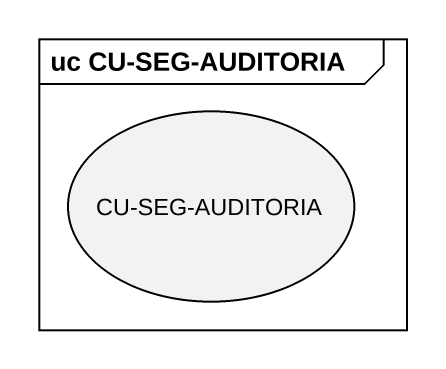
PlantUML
@startuml
mainframe uc CU-SEG-AUDITORIA
usecase "CU-SEG-AUDITORIA" as CU_SEG_AUDITORIA
@enduml
